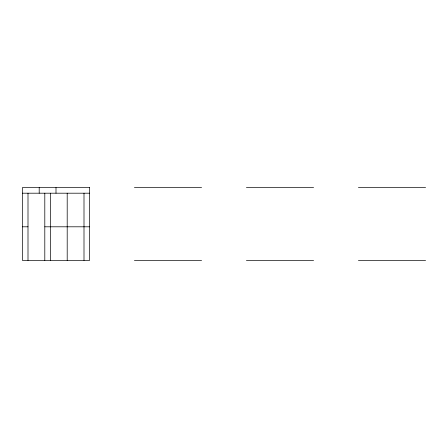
<?xml version="1.0" encoding="UTF-8"?>
<svg xmlns="http://www.w3.org/2000/svg" width="448" height="448" viewBox="0 0 448 448"><rect width="100%" height="100%" fill="white"/><g stroke="black" fill="none" stroke-linecap="round" stroke-linejoin="round"><path stroke-width="0.67" d="M134.4 187.6L201.6 187.6M246.4 187.6L313.6 187.6M358.4 187.6L425.6 187.6M22.4 193.2L89.6 193.2M22.4 226.8L28 226.8M44.8 226.8L89.6 226.8M134.4 260.4L201.6 260.4M246.4 260.4L313.6 260.4M358.4 260.4L425.6 260.4M84 193.2L84 260.4M67.2 193.2L67.2 260.4M56 187.6L56 193.2M50.4 193.2L50.4 260.4M44.8 193.2L44.8 260.4M39.2 187.6L39.2 193.2M28 193.2L28 260.4M89.6 187.6L22.4 187.6L22.4 260.4L89.6 260.4L89.6 187.6"/></g></svg>
